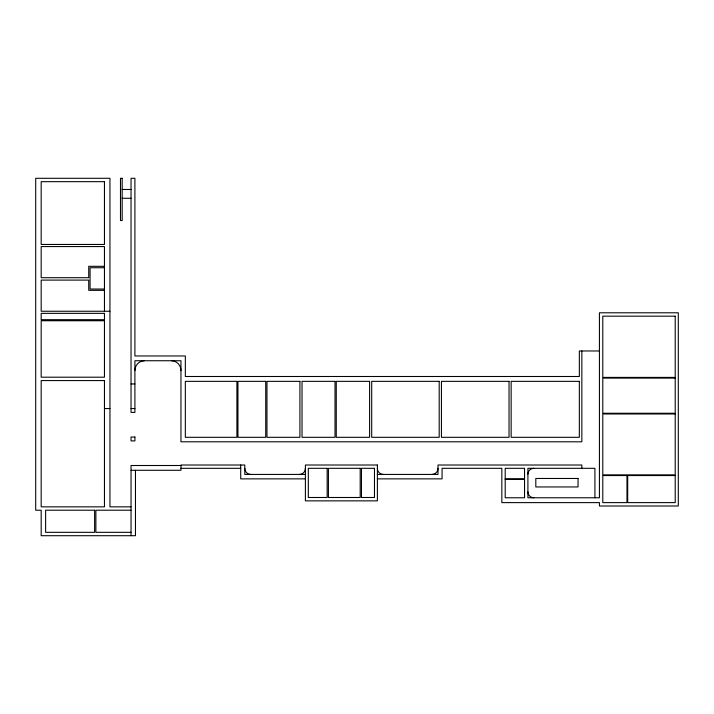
<?xml version="1.0" encoding="UTF-8"?>
<svg xmlns="http://www.w3.org/2000/svg" width="714" height="714" viewBox="0 0 714 714"><rect width="100%" height="100%" fill="white"/><g stroke="black" fill="none" stroke-linecap="round" stroke-linejoin="round"><path stroke-width="1.07" d="M122.174 189.478L131.037 189.478M122.174 198.269L131.037 198.269M104.458 266.304L88.732 266.304L88.732 277.71L41.18 277.71L41.18 246.562L104.458 246.562L104.458 311.25M104.458 267.732L90.071 267.732L90.071 289.036L104.458 289.036M104.458 290.339L88.732 290.339L88.732 280.102L41.18 280.102L41.18 311.25L109.947 311.25M599.421 350.976L579.34 350.976L579.34 376.492L185.337 376.492L185.337 355.965L134.901 355.965L134.901 178.295L131.037 178.295L131.037 412.415L134.901 412.415L134.901 360.74L180.954 360.74L180.954 441.805L581.848 441.805L581.848 350.976M131.037 383.945L134.901 383.945M104.458 408.551L109.947 408.551M131.037 408.551L134.901 408.551M180.954 465.501L131.037 465.501L131.037 535.705M180.954 468.313L240.716 468.313M131.037 470.285L180.954 470.285L180.954 465.01L244.795 465.01L244.795 474.426L305.396 474.426M377.385 474.426L437.994 474.426L437.994 465.01L581.848 465.01L581.848 468.313M305.396 478.862L240.716 478.862L240.716 465.01M377.385 478.862L442.073 478.862L442.073 468.313L501.835 468.313L501.835 502.62L599.421 502.62L599.421 505.994L678.3 505.994L678.3 312.794L599.421 312.794L599.421 497.774L527.914 497.774L527.914 468.313L594.914 468.313L594.914 497.774M505.209 478.862L524.54 478.862M505.209 479.353L524.54 479.353M131.037 506.842L109.947 506.842L109.947 178.295L35.7 178.295L35.7 510.215L41.18 510.215L41.18 535.705L135.464 535.705L135.464 470.285M131.037 510.215L95.881 510.215L95.881 532.323L131.037 532.323M171.458 360.74A9.666 9.666 0 0 1 180.954 370.584M134.901 370.584A9.666 9.666 0 0 1 144.398 360.74M250.694 474.426A6.015 6.015 0 0 1 244.795 468.313M305.396 468.313A6.015 6.015 0 0 1 299.487 474.426M527.914 474.15A5.908 5.908 0 0 1 533.822 468.313M533.822 497.774A5.908 5.908 0 0 1 527.914 491.866M383.293 474.426A6.015 6.015 0 0 1 377.385 468.313M437.994 468.313A6.015 6.015 0 0 1 432.086 474.426M122.174 178.295L120.487 178.295L120.487 220.555L122.174 220.555L122.174 178.295M104.458 181.677L41.18 181.677L41.18 244.456L104.458 244.456L104.458 181.677M104.458 313.357L41.18 313.357L41.18 319.685L104.458 319.685L104.458 313.357M675.212 316.168L602.794 316.168L602.794 377.403L675.212 377.403L675.212 316.168M104.458 320.738L41.18 320.738L41.18 377.197L104.458 377.197L104.458 320.738M675.212 378.108L602.794 378.108L602.794 413.263L675.212 413.263L675.212 378.108M104.458 380.571L41.18 380.571L41.18 506.842L104.458 506.842L104.458 380.571M236.914 381.347L185.337 381.347L185.337 437.307L236.914 437.307L236.914 381.347M265.724 381.347L237.941 381.347L237.941 437.307L265.724 437.307L265.724 381.347M299.916 381.347L266.974 381.347L266.974 437.307L299.916 437.307L299.916 381.347M335.009 381.347L302.031 381.347L302.031 437.307L335.009 437.307L335.009 381.347M369.593 381.347L336.267 381.347L336.267 437.307L369.593 437.307L369.593 381.347M439.199 381.347L371.699 381.347L371.699 437.307L439.199 437.307L439.199 381.347M509.037 381.347L441.439 381.347L441.439 437.307L509.037 437.307L509.037 381.347M579.34 381.347L511.144 381.347L511.144 437.307L579.34 437.307L579.34 381.347M675.212 413.968L602.794 413.968L602.794 474.855L675.212 474.855L675.212 413.968M134.901 437.03L131.037 437.03L131.037 440.895L134.901 440.895L134.901 437.03M377.385 465.01L305.396 465.01L305.396 500.862L377.385 500.862L377.385 465.01M327.155 468.313L308.314 468.313L308.314 497.488L327.155 497.488L327.155 468.313M360.195 468.313L328.422 468.313L328.422 497.488L360.195 497.488L360.195 468.313M374.475 468.313L361.462 468.313L361.462 497.488L374.475 497.488L374.475 468.313M524.54 468.313L505.209 468.313L505.209 497.774L524.54 497.774L524.54 468.313M626.981 475.551L602.794 475.551L602.794 502.62L626.981 502.62L626.981 475.551M675.212 475.551L627.686 475.551L627.686 502.62L675.212 502.62L675.212 475.551M578.045 478.469L535.812 478.469L535.812 486.948L578.045 486.948L578.045 478.469M94.614 510.215L45.616 510.215L45.616 532.323L94.614 532.323L94.614 510.215"/></g></svg>
